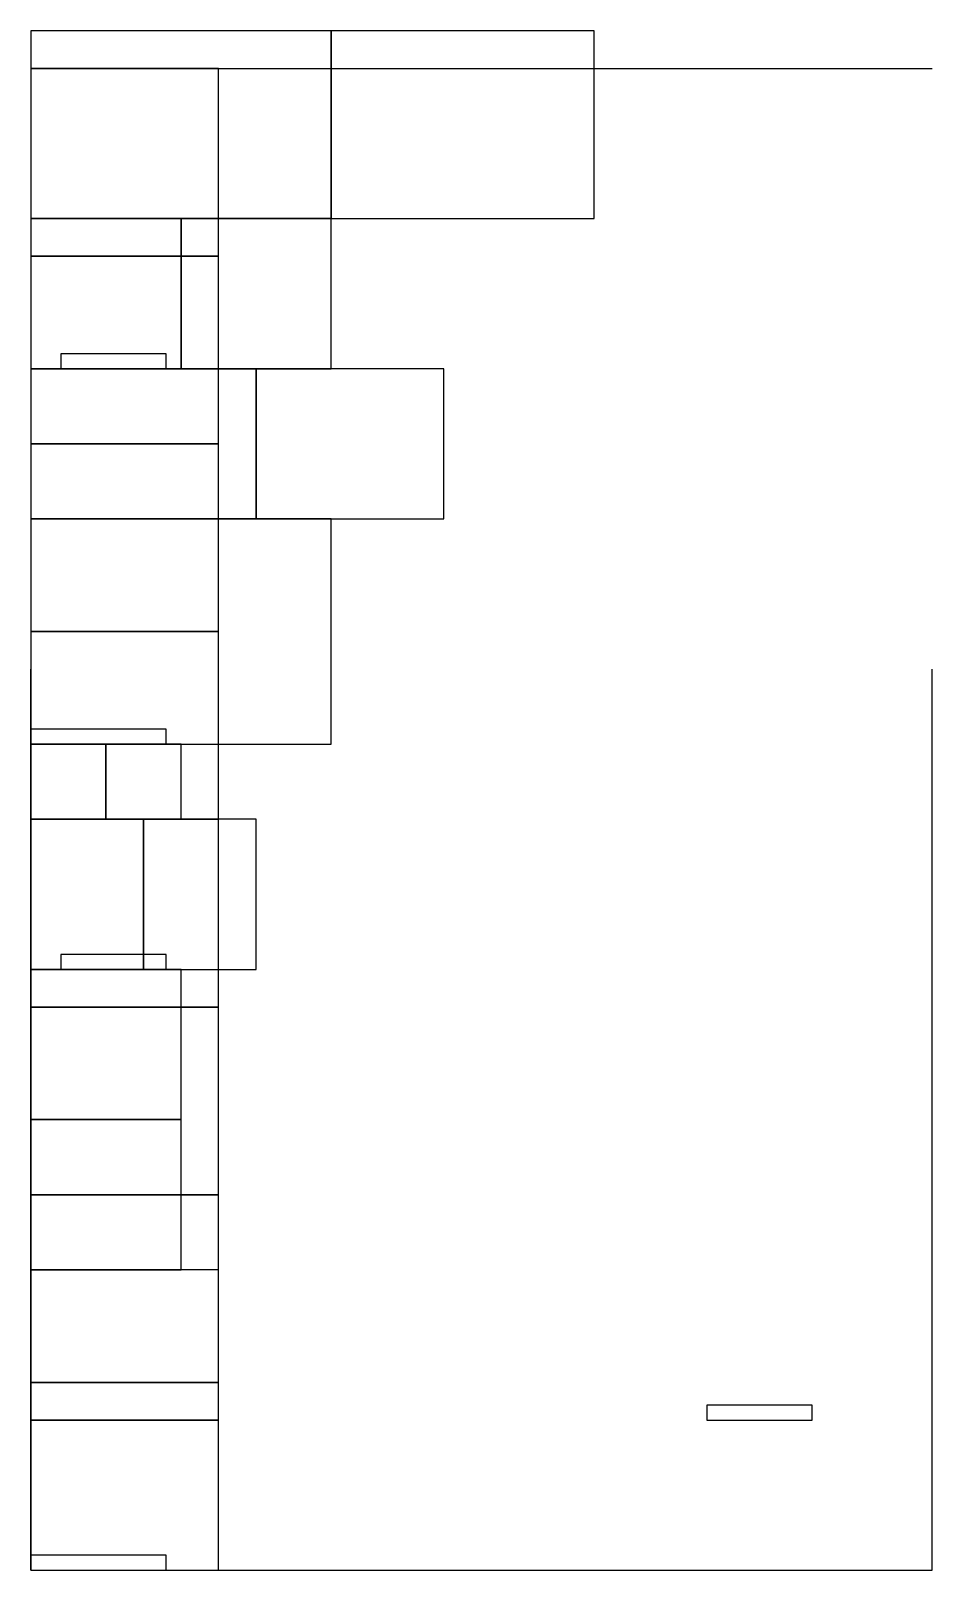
# Model space of a CAD drawing. Header units: metres. Extents: x 0 to 600, y 0 to 1025.
import ezdxf

# ---------------------------------------------------------------- set-up
doc = ezdxf.new("R2010")
doc.units = ezdxf.units.M

msp = doc.modelspace()

# ---------------------------------------------------------------- linework, layer by layer
at = {"color": 7}
for p, q in [((0, 1000), (600, 1000)), ((0, 0), (0, 600)), ((0, 0), (0, 600)), ((600, 0), (600, 600)), ((600, 0), (600, 600)), ((0, 0), (600, 0))]:
    msp.add_line(p, q, dxfattribs=at)
at = {"color": 1}
msp.add_lwpolyline([(0, 900), (200, 900), (200, 1025), (0, 1025)], close=True, dxfattribs=at)
at = {"color": 182}
msp.add_lwpolyline([(200, 900), (375, 900), (375, 1025), (200, 1025)], close=True, dxfattribs=at)
at = {"color": 3}
for points in [[(0, 875), (125, 875), (125, 1000), (0, 1000)], [(0, 125), (125, 125), (125, 250), (0, 250)], [(0, 0), (125, 0), (125, 125), (0, 125)], [(0, 0), (125, 0), (125, 100), (0, 100)]]:
    msp.add_lwpolyline(points, close=True, dxfattribs=at)
at = {"color": 33}
for points in [[(0, 800), (100, 800), (100, 900), (0, 900)], [(0, 550), (90, 550), (90, 560), (0, 560)], [(0, 0), (90, 0), (90, 10), (0, 10)], [(0, 0), (90, 0), (90, 10), (0, 10)]]:
    msp.add_lwpolyline(points, close=True, dxfattribs=at)
at = {"color": 141}
for points in [[(100, 800), (200, 800), (200, 900), (100, 900)], [(20, 400), (90, 400), (90, 410), (20, 410)], [(450, 100), (520, 100), (520, 110), (450, 110)]]:
    msp.add_lwpolyline(points, close=True, dxfattribs=at)
at = {"color": 6}
for points in [[(0, 750), (125, 750), (125, 875), (0, 875)], [(0, 625), (125, 625), (125, 750), (0, 750)], [(0, 400), (75, 400), (75, 500), (0, 500)]]:
    msp.add_lwpolyline(points, close=True, dxfattribs=at)
at = {"color": 7}
msp.add_lwpolyline([(20, 800), (90, 800), (90, 810), (20, 810)], close=True, dxfattribs=at)
at = {"color": 30}
for points in [[(0, 700), (150, 700), (150, 800), (0, 800)], [(0, 250), (125, 250), (125, 375), (0, 375)]]:
    msp.add_lwpolyline(points, close=True, dxfattribs=at)
at = {"color": 2}
for points in [[(150, 700), (275, 700), (275, 800), (150, 800)], [(0, 375), (125, 375), (125, 500), (0, 500)]]:
    msp.add_lwpolyline(points, close=True, dxfattribs=at)
at = {"color": 4}
for points in [[(0, 550), (200, 550), (200, 700), (0, 700)], [(0, 500), (125, 500), (125, 625), (0, 625)], [(50, 500), (100, 500), (100, 550), (50, 550)]]:
    msp.add_lwpolyline(points, close=True, dxfattribs=at)
at = {"color": 5}
msp.add_lwpolyline([(0, 500), (50, 500), (50, 550), (0, 550)], close=True, dxfattribs=at)
at = {"color": 31}
msp.add_lwpolyline([(75, 400), (150, 400), (150, 500), (75, 500)], close=True, dxfattribs=at)
at = {"color": 12}
msp.add_lwpolyline([(0, 300), (100, 300), (100, 400), (0, 400)], close=True, dxfattribs=at)
at = {"color": 50}
msp.add_lwpolyline([(0, 200), (100, 200), (100, 300), (0, 300)], close=True, dxfattribs=at)
at = {"color": 102}
msp.add_lwpolyline([(0, 100), (125, 100), (125, 200), (0, 200)], close=True, dxfattribs=at)
at = {"color": 8}
msp.add_lwpolyline([(0, 0), (90, 0), (90, 10), (0, 10)], close=True, dxfattribs=at)

doc.saveas('drawing.dxf')
